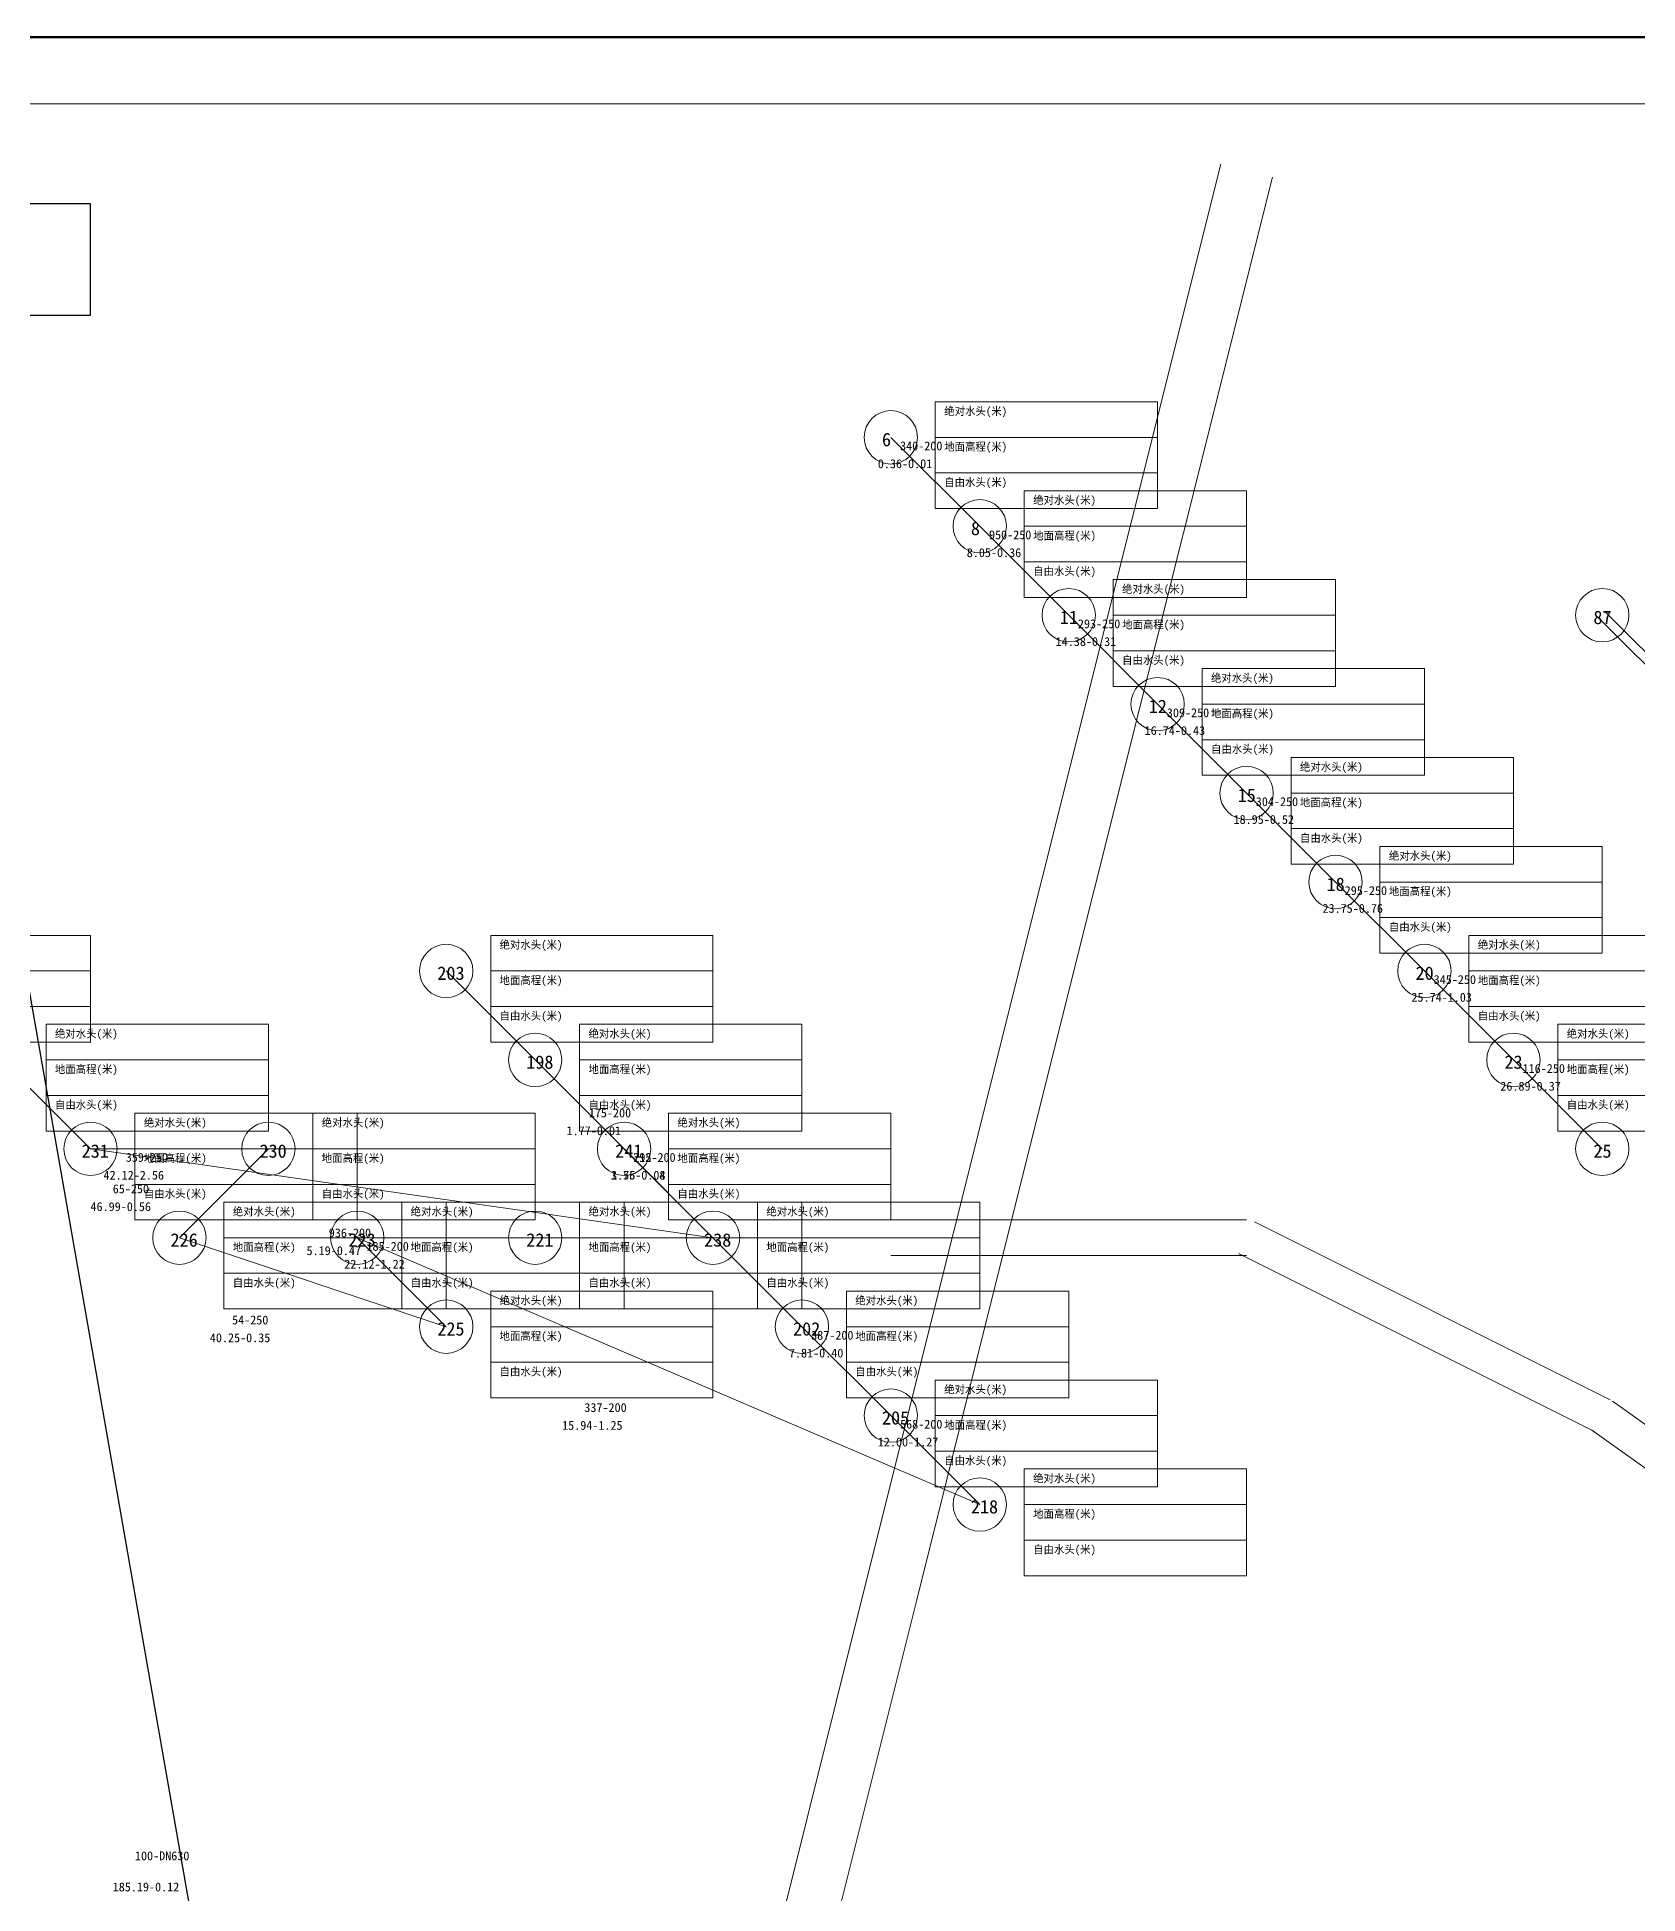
# Model space of a CAD drawing. Header units: millimetres. Extents: x 0 to 1160, y 0 to 810.
# Drawn here: x 428 to 788, y 392.4 to 810 of the extents above; entities that cross this region are included whole.
import ezdxf

# ---------------------------------------------------------------- set-up
doc = ezdxf.new("R2010")
doc.units = ezdxf.units.MM
for name, color, linetype in [('FRAME', 7, 'Continuous'), ('NODE', 7, 'Continuous'), ('PIPE1', 7, 'Continuous'), ('PIPE2', 7, 'Continuous'), ('PIPE3', 7, 'Continuous'), ('PLANT', 7, 'Continuous'), ('RIVER', 7, 'Continuous')]:
    doc.layers.add(name, color=color, linetype=linetype)

msp = doc.modelspace()

# ---------------------------------------------------------------- linework, layer by layer
at = {"layer": 'FRAME', "color": 7, "lineweight": 50}
msp.add_line((1160, 810), (0, 810), dxfattribs=at)
at = {"layer": 'FRAME', "color": 7, "lineweight": 13}
msp.add_line((1145, 795), (15, 795), dxfattribs=at)
at = {"layer": 'NODE', "color": 7, "lineweight": 5}
for p, q in [((630, 720), (680, 720)), ((630, 712), (680, 712)), ((650, 700), (700, 700)), ((650, 692), (700, 692)), ((670, 680), (720, 680)), ((670, 672), (720, 672)), ((690, 660), (740, 660)), ((690, 652), (740, 652)), ((710, 640), (760, 640)), ((710, 632), (760, 632)), ((730, 620), (780, 620)), ((730, 612), (780, 612)), ((390, 600), (440, 600)), ((530, 600), (580, 600)), ((750, 600), (800, 600)), ((390, 592), (440, 592)), ((530, 592), (580, 592)), ((750, 592), (800, 592)), ((430, 580), (480, 580)), ((550, 580), (600, 580)), ((770, 580), (820, 580)), ((430, 572), (480, 572)), ((550, 572), (600, 572)), ((770, 572), (820, 572)), ((450, 560), (500, 560)), ((490, 560), (540, 560)), ((570, 560), (620, 560)), ((450, 552), (500, 552)), ((490, 552), (540, 552)), ((570, 552), (620, 552)), ((470, 540), (520, 540)), ((510, 540), (560, 540)), ((550, 540), (600, 540)), ((590, 540), (640, 540)), ((470, 532), (520, 532)), ((510, 532), (560, 532)), ((550, 532), (600, 532)), ((590, 532), (640, 532)), ((530, 520), (580, 520)), ((610, 520), (660, 520)), ((530, 512), (580, 512)), ((610, 512), (660, 512)), ((630, 500), (680, 500)), ((630, 492), (680, 492)), ((650, 480), (700, 480)), ((650, 472), (700, 472))]:
    msp.add_line(p, q, dxfattribs=at)
at = {"layer": 'NODE', "color": 7, "lineweight": 9}
for points in [[(630, 728), (680, 728), (680, 704), (630, 704), (630, 728)], [(650, 708), (700, 708), (700, 684), (650, 684), (650, 708)], [(670, 688), (720, 688), (720, 664), (670, 664), (670, 688)], [(690, 668), (740, 668), (740, 644), (690, 644), (690, 668)], [(710, 648), (760, 648), (760, 624), (710, 624), (710, 648)], [(730, 628), (780, 628), (780, 604), (730, 604), (730, 628)], [(390, 608), (440, 608), (440, 584), (390, 584), (390, 608)], [(530, 608), (580, 608), (580, 584), (530, 584), (530, 608)], [(750, 608), (800, 608), (800, 584), (750, 584), (750, 608)], [(430, 588), (480, 588), (480, 564), (430, 564), (430, 588)], [(550, 588), (600, 588), (600, 564), (550, 564), (550, 588)], [(770, 588), (820, 588), (820, 564), (770, 564), (770, 588)], [(450, 568), (500, 568), (500, 544), (450, 544), (450, 568)], [(490, 568), (540, 568), (540, 544), (490, 544), (490, 568)], [(570, 568), (620, 568), (620, 544), (570, 544), (570, 568)], [(470, 548), (520, 548), (520, 524), (470, 524), (470, 548)], [(510, 548), (560, 548), (560, 524), (510, 524), (510, 548)], [(550, 548), (600, 548), (600, 524), (550, 524), (550, 548)], [(590, 548), (640, 548), (640, 524), (590, 524), (590, 548)], [(530, 528), (580, 528), (580, 504), (530, 504), (530, 528)], [(610, 528), (660, 528), (660, 504), (610, 504), (610, 528)], [(630, 508), (680, 508), (680, 484), (630, 484), (630, 508)], [(650, 488), (700, 488), (700, 464), (650, 464), (650, 488)]]:
    msp.add_lwpolyline(points, dxfattribs=at)
at = {"layer": 'NODE', "color": 7, "lineweight": 13}
for centre in [(620, 720), (640, 700), (660, 680), (780, 680), (680, 660), (700, 640), (720, 620), (520, 600), (740, 600), (540, 580), (760, 580), (440, 560), (480, 560), (560, 560), (780, 560), (460, 540), (500, 540), (540, 540), (580, 540), (520, 520), (600, 520), (620, 500), (640, 480)]:
    msp.add_circle(centre, 6, dxfattribs=at)
at = {"layer": 'PIPE1', "color": 7, "lineweight": 13}
for p, q in [((520, 600), (600, 520)), ((440, 560), (420, 580)), ((540, 580), (600, 520)), ((580, 540), (440, 560)), ((480, 560), (440, 560)), ((460, 540), (480, 560)), ((560, 560), (580, 540)), ((520, 520), (460, 540)), ((640, 480), (500, 540)), ((500, 540), (520, 520)), ((600, 520), (620, 500)), ((620, 500), (640, 480))]:
    msp.add_line(p, q, dxfattribs=at)
at = {"layer": 'PIPE2', "color": 7, "lineweight": 13}
for p, q in [((780.71, 680.71), (800.71, 660.71)), ((779.29, 679.29), (799.29, 659.29))]:
    msp.add_line(p, q, dxfattribs=at)
at = {"layer": 'PIPE3', "color": 7, "lineweight": 30}
for p, q in [((400, 745), (520, 60)), ((620, 720), (640, 700)), ((640, 700), (660, 680)), ((660, 680), (680, 660)), ((680, 660), (700, 640)), ((700, 640), (720, 620)), ((720, 620), (740, 600)), ((740, 600), (760, 580)), ((760, 580), (780, 560))]:
    msp.add_line(p, q, dxfattribs=at)
at = {"layer": 'PLANT', "color": 7, "lineweight": 25}
msp.add_lwpolyline([(360, 747.5), (440, 747.5), (440, 772.5), (360, 772.5), (360, 747.5)], dxfattribs=at)
at = {"layer": 'RIVER', "color": 7, "lineweight": 13}
for p, q in [((694.18, 781.46), (674.18, 701.46)), ((705.82, 778.54), (685.82, 698.54)), ((674.18, 701.46), (654.18, 621.46)), ((685.82, 698.54), (665.82, 618.54)), ((654.18, 621.46), (634.18, 541.46)), ((665.82, 618.54), (645.82, 538.54)), ((700, 544), (620, 544)), ((781.79, 503.58), (701.79, 543.58)), ((634.18, 541.46), (614.18, 461.46)), ((700, 536), (620, 536)), ((645.82, 538.54), (625.82, 458.54)), ((778.21, 496.42), (698.21, 536.42)), ((852.32, 453.25), (782.32, 503.25)), ((847.68, 446.75), (777.68, 496.75)), ((614.18, 461.46), (594.18, 381.46)), ((625.82, 458.54), (605.82, 378.54))]:
    msp.add_line(p, q, dxfattribs=at)

# ---------------------------------------------------------------- texts
for s, height, p in [('绝对水头(米)', 1.8, (632, 725)), ('6', 3, (618, 718)), ('340-200', 2, (622.07, 717.07)), ('地面高程(米)', 1.8, (632, 717)), ('0.36-0.01', 2, (617.07, 713.07)), ('自由水头(米)', 1.8, (632, 709)), ('绝对水头(米)', 1.8, (652, 705)), ('8', 3, (638, 698)), ('950-250', 2, (642.07, 697.07)), ('地面高程(米)', 1.8, (652, 697)), ('8.05-0.36', 2, (637.07, 693.07)), ('自由水头(米)', 1.8, (652, 689)), ('绝对水头(米)', 1.8, (672, 685)), ('11', 3, (658, 678)), ('87', 3, (778, 678)), ('293-250', 2, (662.07, 677.07)), ('地面高程(米)', 1.8, (672, 677)), ('14.38-0.31', 2, (657.07, 673.07)), ('自由水头(米)', 1.8, (672, 669)), ('绝对水头(米)', 1.8, (692, 665)), ('12', 3, (678, 658)), ('309-250', 2, (682.07, 657.07)), ('地面高程(米)', 1.8, (692, 657)), ('16.74-0.43', 2, (677.07, 653.07)), ('自由水头(米)', 1.8, (692, 649)), ('绝对水头(米)', 1.8, (712, 645)), ('15', 3, (698, 638)), ('304-250', 2, (702.07, 637.07)), ('地面高程(米)', 1.8, (712, 637)), ('18.95-0.52', 2, (697.07, 633.07)), ('自由水头(米)', 1.8, (712, 629)), ('绝对水头(米)', 1.8, (732, 625)), ('18', 3, (718, 618)), ('295-250', 2, (722.07, 617.07)), ('地面高程(米)', 1.8, (732, 617)), ('23.75-0.76', 2, (717.07, 613.07)), ('自由水头(米)', 1.8, (732, 609)), ('绝对水头(米)', 1.8, (532, 605)), ('绝对水头(米)', 1.8, (752, 605)), ('203', 3, (518, 598)), ('地面高程(米)', 1.8, (532, 597)), ('20', 3, (738, 598)), ('345-250', 2, (742.07, 597.07)), ('地面高程(米)', 1.8, (752, 597)), ('25.74-1.03', 2, (737.07, 593.07)), ('自由水头(米)', 1.8, (532, 589)), ('自由水头(米)', 1.8, (752, 589)), ('绝对水头(米)', 1.8, (432, 585)), ('绝对水头(米)', 1.8, (552, 585)), ('绝对水头(米)', 1.8, (772, 585)), ('198', 3, (538, 578)), ('23', 3, (758, 578)), ('地面高程(米)', 1.8, (432, 577)), ('地面高程(米)', 1.8, (552, 577)), ('116-250', 2, (762.07, 577.07)), ('地面高程(米)', 1.8, (772, 577)), ('26.89-0.37', 2, (757.07, 573.07)), ('自由水头(米)', 1.8, (432, 569)), ('175-200', 2, (552.07, 567.07)), ('自由水头(米)', 1.8, (552, 569)), ('自由水头(米)', 1.8, (772, 569)), ('绝对水头(米)', 1.8, (452, 565)), ('绝对水头(米)', 1.8, (492, 565)), ('1.77-0.01', 2, (547.07, 563.07)), ('绝对水头(米)', 1.8, (572, 565)), ('231', 3, (438, 558)), ('230', 3, (478, 558)), ('241', 3, (558, 558)), ('25', 3, (778, 558)), ('359-250', 2, (447.93, 557.07)), ('地面高程(米)', 1.8, (452, 557)), ('地面高程(米)', 1.8, (492, 557)), ('295-200', 2, (562.07, 557.07)), ('712-200', 2, (562.07, 557.07)), ('地面高程(米)', 1.8, (572, 557)), ('42.12-2.56', 2, (442.93, 553.07)), ('65-250', 2, (445, 550)), ('3.75-0.08', 2, (557.07, 553.07)), ('1.56-0.04', 2, (557.07, 553.07)), ('46.99-0.56', 2, (440, 546)), ('自由水头(米)', 1.8, (452, 549)), ('绝对水头(米)', 1.8, (472, 545)), ('自由水头(米)', 1.8, (492, 549)), ('绝对水头(米)', 1.8, (512, 545)), ('绝对水头(米)', 1.8, (552, 545)), ('自由水头(米)', 1.8, (572, 549)), ('绝对水头(米)', 1.8, (592, 545)), ('226', 3, (458, 538)), ('地面高程(米)', 1.8, (472, 537)), ('936-200', 2, (493.59, 540.1)), ('223', 3, (498, 538)), ('185-200', 2, (502.07, 537.07)), ('地面高程(米)', 1.8, (512, 537)), ('221', 3, (538, 538)), ('地面高程(米)', 1.8, (552, 537)), ('238', 3, (578, 538)), ('地面高程(米)', 1.8, (592, 537)), ('5.19-0.47', 2, (488.59, 536.1)), ('22.12-1.22', 2, (497.07, 533.07)), ('自由水头(米)', 1.8, (472, 529)), ('自由水头(米)', 1.8, (512, 529)), ('自由水头(米)', 1.8, (552, 529)), ('自由水头(米)', 1.8, (592, 529)), ('绝对水头(米)', 1.8, (532, 525)), ('绝对水头(米)', 1.8, (612, 525)), ('54-250', 2, (471.84, 520.51)), ('40.25-0.35', 2, (466.84, 516.51)), ('225', 3, (518, 518)), ('地面高程(米)', 1.8, (532, 517)), ('202', 3, (598, 518)), ('387-200', 2, (602.07, 517.07)), ('地面高程(米)', 1.8, (612, 517)), ('7.81-0.40', 2, (597.07, 513.07)), ('自由水头(米)', 1.8, (532, 509)), ('自由水头(米)', 1.8, (612, 509)), ('绝对水头(米)', 1.8, (632, 505)), ('337-200', 2, (551.06, 500.81)), ('15.94-1.25', 2, (546.06, 496.81)), ('205', 3, (618, 498)), ('568-200', 2, (622.07, 497.07)), ('地面高程(米)', 1.8, (632, 497)), ('12.00-1.27', 2, (617.07, 493.07)), ('自由水头(米)', 1.8, (632, 489)), ('绝对水头(米)', 1.8, (652, 485)), ('218', 3, (638, 478)), ('地面高程(米)', 1.8, (652, 477)), ('自由水头(米)', 1.8, (652, 469)), ('100-DN630', 2, (450, 400)), ('185.19-0.12', 2, (445, 393))]:
    msp.add_text(s, height=height).set_placement(p)

doc.saveas('drawing.dxf')
